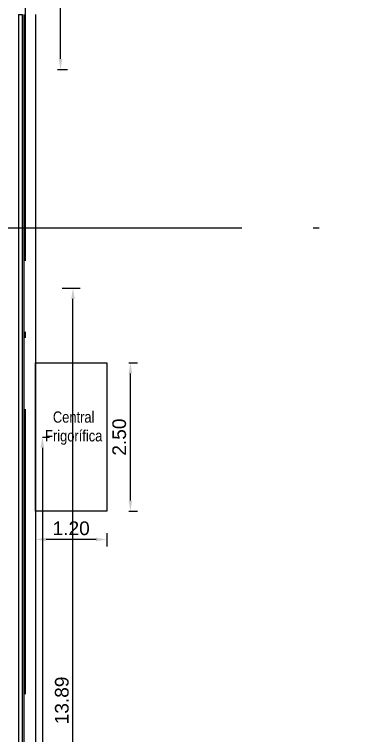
# Model space of a CAD drawing. Header units: metres. Extents: x 0 to 8715937, y -236336 to 216.
# Drawn here: x 170.47 to 176.4, y 78.48 to 90.63 of the extents above; entities that cross this region are included whole.
import ezdxf

# ---------------------------------------------------------------- set-up
doc = ezdxf.new("R2010")
doc.units = ezdxf.units.M
doc.header["$MEASUREMENT"] = 0
doc.header["$PDMODE"] = 3
doc.linetypes.add('ACAD_ISO10W100', pattern=[18, 12, -3, 0, -3])
for name, color, linetype in [('0-BLOCK-ESTRUCTURA', 7, 'Continuous'), ('COTAS INTERIORES', 2, 'Continuous'), ('EJES', 251, 'ACAD_ISO10W100'), ('FRIO', 7, 'Continuous'), ('MURO', 4, 'Continuous')]:
    doc.layers.add(name, color=color, linetype=linetype)
doc.styles.add('AR', font='arial.ttf')
doc.dimstyles.new('CotaLoc0', dxfattribs={"dimtxt": 0.23, "dimasz": 0.18, "dimexe": 0.12, "dimexo": 0.37, "dimgap": 0.07, "dimtad": 1, "dimzin": 0, "dimdsep": 46, "dimtxsty": 'AR', "dimcen": 0.9, "dimclrd": 251, "dimclre": 251, "dimadec": 0, "dimazin": 0, "dimtfac": 1, "dimtofl": 0, "dimtmove": 1, "dimatfit": 3, "dimfxl": 0.18, "dimtolj": 1, "dimtzin": 0, "dimarcsym": 1})

# ---------------------------------------------------------------- blocks, each defined once
blk = doc.blocks.new('DPM-ESTRUCTURA')
at = {"layer": 'EJES', "ltscale": 0.4}
for p, q in [((82.928, 113.18), (82.928, 41.58)), ((108.48, 87.03), (16.48, 87.03))]:
    blk.add_line(p, q, dxfattribs=at)
blk = doc.blocks.new('*D150')
at = {"layer": 'COTAS INTERIORES', "color": 251, "lineweight": -2, "ltscale": 0.1, "transparency": 16777216}
for p, q in [((171.275, 86.015), (171.575, 86.015)), ((171.455, 72.308), (171.455, 85.835)), ((171.275, 72.128), (171.575, 72.128))]:
    blk.add_line(p, q, dxfattribs=at)
at = {"layer": 'COTAS INTERIORES', "color": 251, "ltscale": 0.1, "transparency": 16777216}
for points in [[(171.425, 85.835), (171.485, 85.835), (171.455, 86.015)], [(171.425, 72.308), (171.485, 72.308), (171.455, 72.128)]]:
    blk.add_solid(points, dxfattribs=at)
at = {"layer": 'Defpoints', "color": 0, "ltscale": 0.1, "transparency": 16777216}
for p in [(170.825, 86.015), (171.455, 86.015), (170.825, 72.128)]:
    blk.add_point(p, dxfattribs=at)
at = {"layer": 'COTAS INTERIORES', "color": 0, "ltscale": 0.1, "transparency": 16777216, "insert": (171.268, 79.072), "char_height": 0.23, "attachment_point": 5, "rotation": 90, "style": 'AR'}
blk.add_mtext('\\A1;13.89', dxfattribs=at)
blk = doc.blocks.new('*D151')
at = {"layer": 'COTAS INTERIORES', "color": 251, "lineweight": -2, "ltscale": 0.1, "transparency": 16777216}
for p, q in [((171.195, 96.314), (171.365, 96.314)), ((171.245, 89.879), (171.245, 96.134)), ((171.195, 89.699), (171.365, 89.699))]:
    blk.add_line(p, q, dxfattribs=at)
at = {"layer": 'COTAS INTERIORES', "color": 251, "ltscale": 0.1, "transparency": 16777216}
for points in [[(171.215, 96.134), (171.275, 96.134), (171.245, 96.314)], [(171.215, 89.879), (171.275, 89.879), (171.245, 89.699)]]:
    blk.add_solid(points, dxfattribs=at)
at = {"layer": 'Defpoints', "color": 0, "ltscale": 0.1, "transparency": 16777216}
for p in [(170.825, 96.314), (171.245, 96.314), (170.825, 89.699)]:
    blk.add_point(p, dxfattribs=at)
at = {"layer": 'COTAS INTERIORES', "color": 0, "ltscale": 0.1, "transparency": 16777216, "insert": (171.058, 93.007), "char_height": 0.23, "attachment_point": 5, "rotation": 90, "style": 'AR'}
blk.add_mtext('\\A1;6.62', dxfattribs=at)
blk = doc.blocks.new('*D152')
at = {"layer": 'COTAS INTERIORES', "color": 251, "lineweight": -2, "ltscale": 0.1, "transparency": 16777216}
for p, q in [((172.395, 84.758), (172.542, 84.758)), ((172.422, 82.438), (172.422, 84.578)), ((172.395, 82.258), (172.542, 82.258))]:
    blk.add_line(p, q, dxfattribs=at)
at = {"layer": 'COTAS INTERIORES', "color": 251, "ltscale": 0.1, "transparency": 16777216}
for points in [[(172.392, 84.578), (172.452, 84.578), (172.422, 84.758)], [(172.392, 82.438), (172.452, 82.438), (172.422, 82.258)]]:
    blk.add_solid(points, dxfattribs=at)
at = {"layer": 'Defpoints', "color": 0, "ltscale": 0.1, "transparency": 16777216}
for p in [(172.025, 84.758), (172.422, 84.758), (172.025, 82.258)]:
    blk.add_point(p, dxfattribs=at)
at = {"layer": 'COTAS INTERIORES', "color": 0, "ltscale": 0.1, "transparency": 16777216, "insert": (172.235, 83.508), "char_height": 0.23, "attachment_point": 5, "rotation": 90, "style": 'AR'}
blk.add_mtext('\\A1;2.50', dxfattribs=at)
blk = doc.blocks.new('*D153')
at = {"layer": 'COTAS INTERIORES', "color": 251, "lineweight": -2, "ltscale": 0.1, "transparency": 16777216}
for p, q in [((170.825, 81.888), (170.825, 81.664)), ((172.025, 81.888), (172.025, 81.664)), ((171.845, 81.784), (171.005, 81.784))]:
    blk.add_line(p, q, dxfattribs=at)
at = {"layer": 'COTAS INTERIORES', "color": 251, "ltscale": 0.1, "transparency": 16777216}
for points in [[(171.005, 81.814), (171.005, 81.754), (170.825, 81.784)], [(171.845, 81.814), (171.845, 81.754), (172.025, 81.784)]]:
    blk.add_solid(points, dxfattribs=at)
at = {"layer": 'Defpoints', "color": 0, "ltscale": 0.1, "transparency": 16777216}
for p in [(170.825, 82.258), (172.025, 82.258), (170.825, 81.784)]:
    blk.add_point(p, dxfattribs=at)
at = {"layer": 'COTAS INTERIORES', "color": 0, "ltscale": 0.1, "transparency": 16777216, "insert": (171.425, 81.971), "char_height": 0.23, "attachment_point": 5, "style": 'AR'}
blk.add_mtext('\\A1;1.20', dxfattribs=at)
blk = doc.blocks.new('*D154')
at = {"layer": 'COTAS INTERIORES', "color": 251, "lineweight": -2, "ltscale": 0.1, "transparency": 16777216}
for p, q in [((170.94, 83.508), (171.06, 83.508)), ((170.94, 83.328), (170.94, 48.009)), ((170.94, 47.829), (171.06, 47.829))]:
    blk.add_line(p, q, dxfattribs=at)
at = {"layer": 'COTAS INTERIORES', "color": 251, "ltscale": 0.1, "transparency": 16777216}
for points in [[(170.91, 83.328), (170.97, 83.328), (170.94, 83.508)], [(170.91, 48.009), (170.97, 48.009), (170.94, 47.829)]]:
    blk.add_solid(points, dxfattribs=at)
at = {"layer": 'Defpoints', "color": 0, "ltscale": 0.1, "transparency": 16777216}
for p in [(170.825, 83.508), (170.825, 47.829), (170.94, 47.829)]:
    blk.add_point(p, dxfattribs=at)
at = {"layer": 'COTAS INTERIORES', "color": 0, "ltscale": 0.1, "transparency": 16777216, "insert": (170.753, 65.669), "char_height": 0.23, "attachment_point": 5, "rotation": 90, "style": 'AR'}
blk.add_mtext('\\A1;35.68', dxfattribs=at)

msp = doc.modelspace()

# ---------------------------------------------------------------- linework, layer by layer
at = {"layer": 'FRIO', "ltscale": 0.1}
for p, q in [((170.539, 90.629), (170.539, 76.461)), ((170.539, 90.629), (170.599, 90.629)), ((170.599, 90.629), (170.599, 76.461)), ((170.825, 82.258), (170.825, 84.758)), ((170.825, 84.758), (172.025, 84.758)), ((172.025, 84.758), (172.025, 82.258)), ((172.025, 82.258), (170.825, 82.258))]:
    msp.add_line(p, q, dxfattribs=at)
at = {"layer": 'MURO', "ltscale": 0.1}
for p, q in [((170.625, 90.629), (170.625, 86.015)), ((170.825, 90.629), (170.825, 72.128)), ((170.625, 86.015), (170.625, 72.328))]:
    msp.add_line(p, q, dxfattribs=at)

# ---------------------------------------------------------------- block references
at = {"layer": '0-BLOCK-ESTRUCTURA', "ltscale": 0.1}
msp.add_blockref('DPM-ESTRUCTURA', (87.72, 0), dxfattribs=at)

# ---------------------------------------------------------------- texts
at = {"layer": 'FRIO', "ltscale": 0.1, "insert": (169.413, 83.941), "char_height": 0.18942, "attachment_point": 1, "style": 'AR'}
msp.add_mtext_dynamic_manual_height_columns('\\pi1.704;{\\fArial Narrow|b0|i0|c0|p34;Central \\P\\pi1.5722;Frigorífica}', width=4.08123, gutter_width=12.5, heights=[0], dxfattribs=at)

# ---------------------------------------------------------------- dimensions: what is measured, and where the dimension line sits
at = {"layer": 'COTAS INTERIORES', "ltscale": 0.1}
for base, p1, p2, picture, middle in [((171.2453, 96.3142), (170.8251, 89.6988), (170.8251, 96.3142), '*D151', (171.0579, 93.0065)), ((171.455, 86.015), (170.825, 72.128), (170.825, 86.015), '*D150', (171.268, 79.072)), ((172.422, 84.758), (172.025, 82.258), (172.025, 84.758), '*D152', (172.235, 83.508)), ((170.94, 47.829), (170.825, 83.508), (170.825, 47.829), '*D154', (170.753, 65.669))]:
    dim = msp.add_linear_dim(base=base, p1=p1, p2=p2, angle=90, dimstyle='CotaLoc0', override={"dimfxlon": 1}, dxfattribs=at)
    dim.commit()
    dim.dimension.update_dxf_attribs({"geometry": picture, "text_midpoint": middle})
dim = msp.add_linear_dim(base=(170.825, 81.784), p1=(172.025, 82.258), p2=(170.825, 82.258), dimstyle='CotaLoc0', override={"dimfxlon": 1}, dxfattribs=at)
dim.commit()
dim.dimension.update_dxf_attribs({"geometry": '*D153', "text_midpoint": (171.425, 81.971)})

doc.saveas('drawing.dxf')
